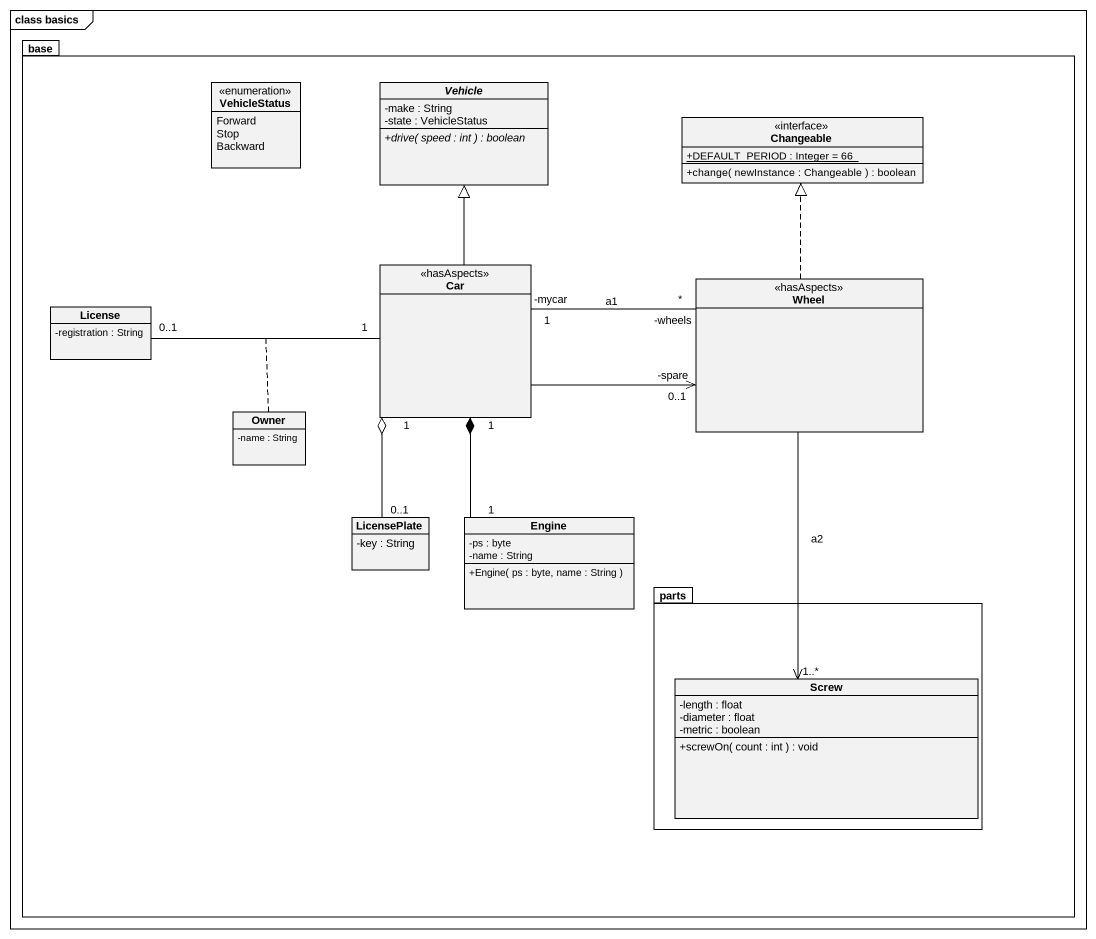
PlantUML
@startuml
mainframe class basics
hide circle
hide empty members
skinparam classAttributeIconSize 0
package base {
  enum VehicleStatus {
    Forward
    Stop
    Backward
  }
  abstract class Vehicle {
    -make : String
    -state : VehicleStatus
    {abstract} +drive( speed : int ) : boolean
  }
  interface Changeable {
    {static} +DEFAULT_PERIOD : Integer = 66
    +change( newInstance : Changeable ) : boolean
  }
  class Car <<hasAspects>>
  class Wheel <<hasAspects>>
  class License {
    -registration : String
  }
  class Owner {
    -name : String
  }
  class LicensePlate {
    -key : String
  }
  class Engine {
    -ps : byte
    -name : String
    +Engine( ps : byte, name : String )
  }
  package parts {
    class Screw {
      -length : float
      -diameter : float
      -metric : boolean
      +screwOn( count : int ) : void
    }
  }
}
Car -up-|> Vehicle
Car "-mycar\n1" -right- "-wheels\n*" Wheel : a1
Car -right-> "-spare\n0..1" Wheel
Car "1" -left- "0..1" License
(Car, License) .. Owner
Car "1" o-- "0..1" LicensePlate
Car "1" *-- "1" Engine
Wheel .up.|> Changeable
Wheel --> "1..*" Screw : a2
@enduml
